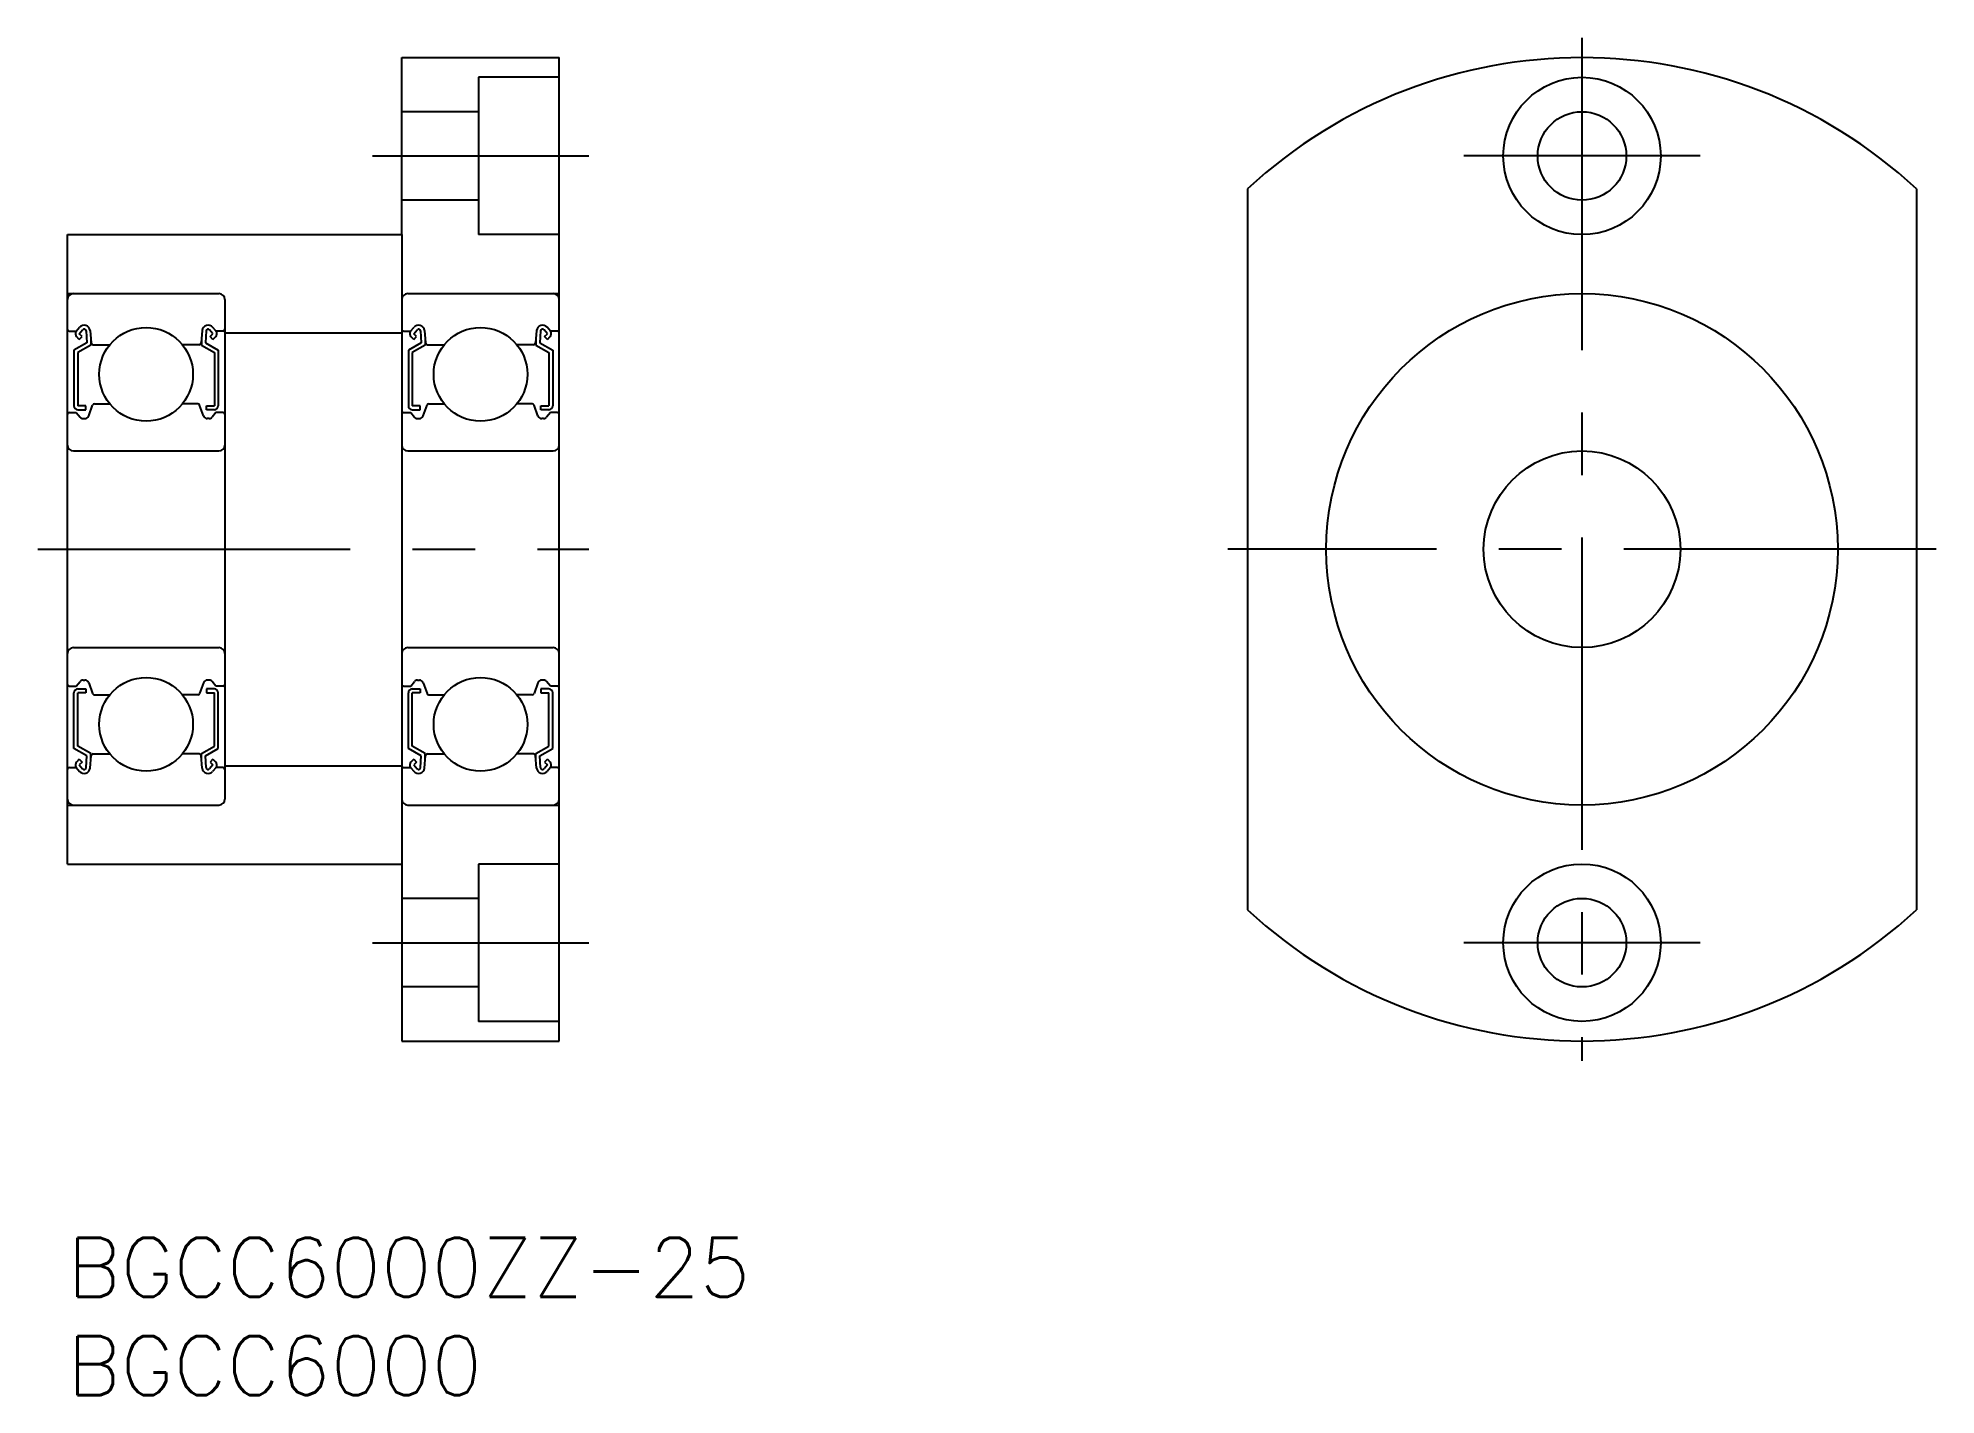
# Model space of a CAD drawing. Extents: x -1.5 to 95, y -8 to 61.
import ezdxf

# ---------------------------------------------------------------- set-up
doc = ezdxf.new("R2010")
doc.units = 0
doc.header["$LTSCALE"] = 0.5
doc.linetypes.add('CENTER', pattern=[50.8, 31.75, -6.35, 6.35, -6.35])
doc.linetypes.add('DASHED', pattern=[19.05, 12.7, -6.35])
for name, color, linetype in [('MSM_CENTER', 1, 'CENTER'), ('MSM_CONTINUOUS', 7, 'CONTINUOUS'), ('MSM_DASHED', 4, 'DASHED'), ('MSM_PART_NUMBER', 7, 'CONTINUOUS')]:
    doc.layers.add(name, color=color, linetype=linetype)
doc.styles.get("Standard").update_dxf_attribs({"font": 'txt.shx', "height": 3, "bigfont": 'bigfont.shx'})

msp = doc.modelspace()

# ---------------------------------------------------------------- linework, layer by layer
at = {"layer": 'MSM_CENTER'}
for p, q in [((77, 61), (77, 9)), ((15.5, 55), (26.5, 55)), ((83, 55), (71, 55)), ((-1.5, 35), (26.5, 35)), ((95, 35), (59, 35)), ((15.5, 15), (26.5, 15)), ((83, 15), (71, 15))]:
    msp.add_line(p, q, dxfattribs=at)
at = {"layer": 'MSM_CONTINUOUS'}
for p, q in [((17, 60), (25, 60)), ((17, 51), (17, 60)), ((25, 10), (25, 60)), ((25, 59), (20.9, 59)), ((20.9, 59), (20.9, 51)), ((20.9, 57.25), (17, 57.25)), ((60, 53.33), (60, 16.67)), ((94, 53.33), (94, 16.67)), ((20.9, 52.75), (17, 52.75)), ((0, 19), (0, 51)), ((0, 51), (17, 51)), ((25, 51), (20.9, 51)), ((0, 48), (7.7, 48)), ((8, 47.7), (8, 22.3)), ((17, 47.7), (17, 22.3)), ((17.3, 48), (25, 48)), ((0.1, 46.1), (0.46, 46.1)), ((0.981, 45.501), (0.331, 45.125)), ((0.448, 46.086), (0.619, 46.291)), ((0.602, 45.675), (0.46, 45.816)), ((1.181, 45.385), (0.531, 45.01)), ((0.602, 45.958), (0.772, 46.16)), ((0.743, 45.817), (0.602, 45.958)), ((0.602, 45.675), (0.743, 45.817)), ((0.948, 46.101), (0.981, 45.501)), ((1.148, 46.124), (1.203, 45.491)), ((1.181, 45.746), (1.181, 45.385)), ((1.303, 45.4), (2.151, 45.4)), ((6.697, 45.4), (5.849, 45.4)), ((6.852, 46.124), (6.797, 45.491)), ((6.819, 45.746), (6.819, 45.385)), ((6.819, 45.385), (7.469, 45.01)), ((7.052, 46.101), (7.019, 45.501)), ((7.019, 45.501), (7.669, 45.125)), ((7.398, 45.958), (7.228, 46.16)), ((7.257, 45.817), (7.398, 45.958)), ((7.398, 45.675), (7.257, 45.817)), ((7.552, 46.086), (7.381, 46.291)), ((7.398, 45.675), (7.54, 45.816)), ((7.9, 46.1), (7.54, 46.1)), ((8, 46), (17, 46)), ((17.1, 46.1), (17.46, 46.1)), ((17.981, 45.501), (17.331, 45.125)), ((17.448, 46.086), (17.619, 46.291)), ((17.602, 45.675), (17.46, 45.816)), ((18.181, 45.385), (17.531, 45.01)), ((17.602, 45.958), (17.772, 46.16)), ((17.743, 45.817), (17.602, 45.958)), ((17.602, 45.675), (17.743, 45.817)), ((17.948, 46.101), (17.981, 45.501)), ((18.148, 46.124), (18.203, 45.491)), ((18.181, 45.746), (18.181, 45.385)), ((18.303, 45.4), (19.151, 45.4)), ((23.697, 45.4), (22.849, 45.4)), ((23.852, 46.124), (23.797, 45.491)), ((23.819, 45.746), (23.819, 45.385)), ((23.819, 45.385), (24.469, 45.01)), ((24.052, 46.101), (24.019, 45.501)), ((24.019, 45.501), (24.669, 45.125)), ((24.398, 45.958), (24.228, 46.16)), ((24.257, 45.817), (24.398, 45.958)), ((24.398, 45.675), (24.257, 45.817)), ((24.552, 46.086), (24.381, 46.291)), ((24.398, 45.675), (24.54, 45.816)), ((24.9, 46.1), (24.54, 46.1)), ((0.331, 45.125), (0.331, 42.3)), ((0.531, 45.01), (0.531, 42.3)), ((7.469, 45.01), (7.469, 42.3)), ((7.669, 45.125), (7.669, 42.3)), ((17.331, 45.125), (17.331, 42.3)), ((17.531, 45.01), (17.531, 42.3)), ((24.469, 45.01), (24.469, 42.3)), ((24.669, 45.125), (24.669, 42.3)), ((0.1, 41.95), (0.45, 41.95)), ((0.45, 41.95), (0.642, 41.721)), ((0.931, 42.3), (0.531, 42.3)), ((0.531, 42.1), (0.931, 42.1)), ((0.795, 41.65), (0.891, 41.65)), ((0.931, 42.1), (0.931, 42.3)), ((1.079, 41.782), (1.28, 42.334)), ((1.374, 42.4), (2.151, 42.4)), ((6.626, 42.4), (5.849, 42.4)), ((6.921, 41.782), (6.72, 42.334)), ((7.069, 42.1), (7.069, 42.3)), ((7.069, 42.3), (7.469, 42.3)), ((7.469, 42.1), (7.069, 42.1)), ((7.205, 41.65), (7.109, 41.65)), ((7.55, 41.95), (7.358, 41.721)), ((7.9, 41.95), (7.55, 41.95)), ((17.1, 41.95), (17.45, 41.95)), ((17.45, 41.95), (17.642, 41.721)), ((17.931, 42.3), (17.531, 42.3)), ((17.531, 42.1), (17.931, 42.1)), ((17.795, 41.65), (17.891, 41.65)), ((17.931, 42.1), (17.931, 42.3)), ((18.079, 41.782), (18.28, 42.334)), ((18.374, 42.4), (19.151, 42.4)), ((23.626, 42.4), (22.849, 42.4)), ((23.921, 41.782), (23.72, 42.334)), ((24.069, 42.1), (24.069, 42.3)), ((24.069, 42.3), (24.469, 42.3)), ((24.469, 42.1), (24.069, 42.1)), ((24.205, 41.65), (24.109, 41.65)), ((24.55, 41.95), (24.358, 41.721)), ((24.9, 41.95), (24.55, 41.95)), ((0.3, 40), (7.7, 40)), ((17.3, 40), (24.7, 40)), ((0.3, 30), (7.7, 30)), ((17.3, 30), (24.7, 30)), ((0.1, 28.05), (0.45, 28.05)), ((0.45, 28.05), (0.642, 28.279)), ((0.795, 28.35), (0.891, 28.35)), ((1.079, 28.218), (1.28, 27.666)), ((6.921, 28.218), (6.72, 27.666)), ((7.205, 28.35), (7.109, 28.35)), ((7.55, 28.05), (7.358, 28.279)), ((7.9, 28.05), (7.55, 28.05)), ((17.1, 28.05), (17.45, 28.05)), ((17.45, 28.05), (17.642, 28.279)), ((17.795, 28.35), (17.891, 28.35)), ((18.079, 28.218), (18.28, 27.666)), ((23.921, 28.218), (23.72, 27.666)), ((24.205, 28.35), (24.109, 28.35)), ((24.55, 28.05), (24.358, 28.279)), ((24.9, 28.05), (24.55, 28.05)), ((0.331, 24.875), (0.331, 27.7)), ((0.531, 27.9), (0.931, 27.9)), ((0.531, 24.99), (0.531, 27.7)), ((0.931, 27.7), (0.531, 27.7)), ((0.931, 27.9), (0.931, 27.7)), ((1.374, 27.6), (2.151, 27.6)), ((6.626, 27.6), (5.849, 27.6)), ((7.069, 27.9), (7.069, 27.7)), ((7.469, 27.9), (7.069, 27.9)), ((7.069, 27.7), (7.469, 27.7)), ((7.469, 24.99), (7.469, 27.7)), ((7.669, 24.875), (7.669, 27.7)), ((17.331, 24.875), (17.331, 27.7)), ((17.531, 27.9), (17.931, 27.9)), ((17.931, 27.7), (17.531, 27.7)), ((17.531, 24.99), (17.531, 27.7)), ((17.931, 27.9), (17.931, 27.7)), ((18.374, 27.6), (19.151, 27.6)), ((23.626, 27.6), (22.849, 27.6)), ((24.069, 27.9), (24.069, 27.7)), ((24.469, 27.9), (24.069, 27.9)), ((24.069, 27.7), (24.469, 27.7)), ((24.469, 24.99), (24.469, 27.7)), ((24.669, 24.875), (24.669, 27.7)), ((0.981, 24.499), (0.331, 24.875)), ((0.602, 24.325), (0.46, 24.184)), ((1.181, 24.615), (0.531, 24.99)), ((0.602, 24.325), (0.743, 24.183)), ((0.743, 24.183), (0.602, 24.042)), ((0.948, 23.899), (0.981, 24.499)), ((1.148, 23.876), (1.203, 24.509)), ((1.181, 24.254), (1.181, 24.615)), ((1.303, 24.6), (2.151, 24.6)), ((6.697, 24.6), (5.849, 24.6)), ((6.852, 23.876), (6.797, 24.509)), ((6.819, 24.615), (7.469, 24.99)), ((6.819, 24.254), (6.819, 24.615)), ((7.019, 24.499), (7.669, 24.875)), ((7.052, 23.899), (7.019, 24.499)), ((7.398, 24.325), (7.257, 24.183)), ((7.257, 24.183), (7.398, 24.042)), ((7.398, 24.325), (7.54, 24.184)), ((17.981, 24.499), (17.331, 24.875)), ((17.602, 24.325), (17.46, 24.184)), ((18.181, 24.615), (17.531, 24.99)), ((17.602, 24.325), (17.743, 24.183)), ((17.743, 24.183), (17.602, 24.042)), ((17.948, 23.899), (17.981, 24.499)), ((18.148, 23.876), (18.203, 24.509)), ((18.181, 24.254), (18.181, 24.615)), ((18.303, 24.6), (19.151, 24.6)), ((23.697, 24.6), (22.849, 24.6)), ((23.852, 23.876), (23.797, 24.509)), ((23.819, 24.615), (24.469, 24.99)), ((23.819, 24.254), (23.819, 24.615)), ((24.019, 24.499), (24.669, 24.875)), ((24.052, 23.899), (24.019, 24.499)), ((24.398, 24.325), (24.257, 24.183)), ((24.257, 24.183), (24.398, 24.042)), ((24.398, 24.325), (24.54, 24.184)), ((0.1, 23.9), (0.46, 23.9)), ((0.448, 23.914), (0.619, 23.709)), ((0.602, 24.042), (0.772, 23.84)), ((7.398, 24.042), (7.228, 23.84)), ((7.552, 23.914), (7.381, 23.709)), ((7.9, 23.9), (7.54, 23.9)), ((8, 24), (17, 24)), ((17.1, 23.9), (17.46, 23.9)), ((17.448, 23.914), (17.619, 23.709)), ((17.602, 24.042), (17.772, 23.84)), ((24.398, 24.042), (24.228, 23.84)), ((24.552, 23.914), (24.381, 23.709)), ((24.9, 23.9), (24.54, 23.9)), ((0, 22), (7.7, 22)), ((17.3, 22), (25, 22)), ((0, 19), (17, 19)), ((17, 19), (17, 10)), ((25, 19), (20.9, 19)), ((20.9, 19), (20.9, 11)), ((20.9, 17.25), (17, 17.25)), ((20.9, 12.75), (17, 12.75)), ((25, 11), (20.9, 11)), ((17, 10), (25, 10))]:
    msp.add_line(p, q, dxfattribs=at)
for centre, radius in [((77, 55), 4), ((77, 55), 2.25), ((77, 35), 13), ((4, 43.9), 2.381), ((21, 43.9), 2.381), ((77, 35), 5), ((4, 26.1), 2.381), ((21, 26.1), 2.381), ((77, 15), 4), ((77, 15), 2.25)]:
    msp.add_circle(centre, radius, dxfattribs=at)
for centre, radius, start, end in [((77, 35), 25, 47.15636, 132.84364), ((0.3, 47.7), 0.3, 90, 180), ((7.7, 47.7), 0.3, 0, 90), ((17.3, 47.7), 0.3, 90, 180), ((24.7, 47.7), 0.3, 0, 90), ((0.849, 46.098), 0.3, 4.93539, 140.13695), ((7.151, 46.098), 0.3, 39.86305, 175.06461), ((17.849, 46.098), 0.3, 4.93539, 140.13695), ((24.151, 46.098), 0.3, 39.86305, 175.06461), ((0.1, 46.2), 0.1, 180, 270), ((0.602, 45.958), 0.2, 140.13695, 225.00202), ((0.849, 46.096), 0.1, 3.10166, 139.95027), ((1.303, 45.5), 0.1, 184.93539, 270), ((6.697, 45.5), 0.1, 270, 355.06461), ((7.151, 46.096), 0.1, 40.04973, 176.89834), ((7.398, 45.958), 0.2, 314.99798, 39.86305), ((7.9, 46.2), 0.1, 270, 0), ((17.1, 46.2), 0.1, 180, 270), ((17.602, 45.958), 0.2, 140.13695, 225.00202), ((17.849, 46.096), 0.1, 3.10166, 139.95027), ((18.303, 45.5), 0.1, 184.93539, 270), ((23.697, 45.5), 0.1, 270, 355.06461), ((24.151, 46.096), 0.1, 40.04973, 176.89834), ((24.398, 45.958), 0.2, 314.99798, 39.86305), ((24.9, 46.2), 0.1, 270, 0), ((0.1, 41.85), 0.1, 90, 180.81025), ((0.531, 42.3), 0.2, 180, 270), ((0.795, 41.85), 0.2, 219.97618, 270), ((0.891, 41.85), 0.2, 270, 339.99156), ((1.374, 42.3), 0.1, 90, 159.99156), ((6.626, 42.3), 0.1, 20.00844, 90), ((7.109, 41.85), 0.2, 200.00844, 270), ((7.205, 41.85), 0.2, 270, 320.02382), ((7.469, 42.3), 0.2, 270, 0), ((7.9, 41.85), 0.1, 359.18975, 90), ((17.1, 41.85), 0.1, 90, 180.81025), ((17.531, 42.3), 0.2, 180, 270), ((17.795, 41.85), 0.2, 219.97618, 270), ((17.891, 41.85), 0.2, 270, 339.99156), ((18.374, 42.3), 0.1, 90, 159.99156), ((23.626, 42.3), 0.1, 20.00844, 90), ((24.109, 41.85), 0.2, 200.00844, 270), ((24.205, 41.85), 0.2, 270, 320.02382), ((24.469, 42.3), 0.2, 270, 0), ((24.9, 41.85), 0.1, 359.18975, 90), ((0.3, 40.3), 0.3, 180, 270), ((7.7, 40.3), 0.3, 270, 0), ((17.3, 40.3), 0.3, 180, 270), ((24.7, 40.3), 0.3, 270, 0), ((0.3, 29.7), 0.3, 90, 180), ((7.7, 29.7), 0.3, 0, 90), ((17.3, 29.7), 0.3, 90, 180), ((24.7, 29.7), 0.3, 0, 90), ((0.1, 28.15), 0.1, 179.18975, 270), ((0.795, 28.15), 0.2, 90, 140.02382), ((0.891, 28.15), 0.2, 20.00844, 90), ((7.109, 28.15), 0.2, 90, 159.99156), ((7.205, 28.15), 0.2, 39.97618, 90), ((7.9, 28.15), 0.1, 270, 0.81025), ((17.1, 28.15), 0.1, 179.18975, 270), ((17.795, 28.15), 0.2, 90, 140.02382), ((17.891, 28.15), 0.2, 20.00844, 90), ((24.109, 28.15), 0.2, 90, 159.99156), ((24.205, 28.15), 0.2, 39.97618, 90), ((24.9, 28.15), 0.1, 270, 0.81025), ((0.531, 27.7), 0.2, 90, 180), ((1.374, 27.7), 0.1, 200.00844, 270), ((6.626, 27.7), 0.1, 270, 339.99156), ((7.469, 27.7), 0.2, 0, 90), ((17.531, 27.7), 0.2, 90, 180), ((18.374, 27.7), 0.1, 200.00844, 270), ((23.626, 27.7), 0.1, 270, 339.99156), ((24.469, 27.7), 0.2, 0, 90), ((0.602, 24.042), 0.2, 134.99798, 219.86305), ((1.303, 24.5), 0.1, 90, 175.06461), ((6.697, 24.5), 0.1, 4.93539, 90), ((7.398, 24.042), 0.2, 320.13695, 45.00202), ((17.602, 24.042), 0.2, 134.99798, 219.86305), ((18.303, 24.5), 0.1, 90, 175.06461), ((23.697, 24.5), 0.1, 4.93539, 90), ((24.398, 24.042), 0.2, 320.13695, 45.00202), ((0.1, 23.8), 0.1, 90, 180), ((0.849, 23.902), 0.3, 219.86305, 355.06461), ((0.849, 23.904), 0.1, 220.04973, 356.89834), ((7.151, 23.902), 0.3, 184.93539, 320.13695), ((7.151, 23.904), 0.1, 183.10166, 319.95027), ((7.9, 23.8), 0.1, 0, 90), ((17.1, 23.8), 0.1, 90, 180), ((17.849, 23.902), 0.3, 219.86305, 355.06461), ((17.849, 23.904), 0.1, 220.04973, 356.89834), ((24.151, 23.902), 0.3, 184.93539, 320.13695), ((24.151, 23.904), 0.1, 183.10166, 319.95027), ((24.9, 23.8), 0.1, 0, 90), ((0.3, 22.3), 0.3, 180, 270), ((7.7, 22.3), 0.3, 270, 0), ((17.3, 22.3), 0.3, 180, 270), ((24.7, 22.3), 0.3, 270, 0), ((77, 35), 25, 227.15636, 312.84364)]:
    msp.add_arc(centre, radius, start, end, dxfattribs=at)
at = {"layer": 'MSM_DASHED'}
for p, q in [((17, 51), (17, 47.7)), ((17, 22.3), (17, 19))]:
    msp.add_line(p, q, dxfattribs=at)

# ---------------------------------------------------------------- texts
at = {"layer": 'MSM_PART_NUMBER'}
for s, p in [('BGCC6000ZZ-25', (0, -3)), ('BGCC6000', (0, -8))]:
    msp.add_text(s, height=3, dxfattribs=at).set_placement(p)

doc.saveas('drawing.dxf')
